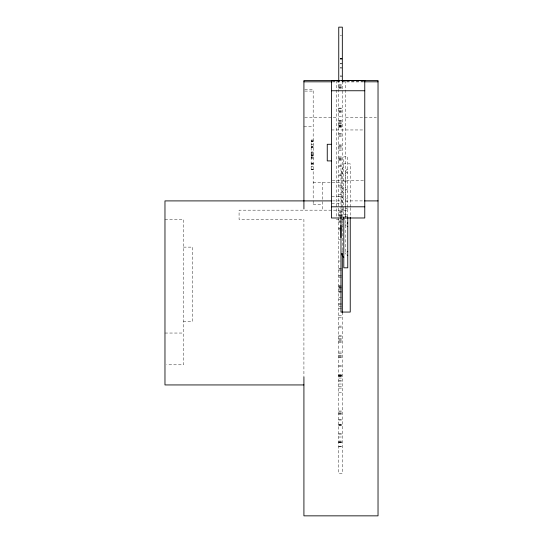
<?xml version="1.0" encoding="UTF-8"?>
<svg xmlns="http://www.w3.org/2000/svg" width="543" height="543" viewBox="0 0 543 543"><rect width="100%" height="100%" fill="white"/><g stroke="black" fill="none" stroke-linecap="round" stroke-linejoin="round"><path stroke-width="0.41" stroke-dasharray="2.71 2.04" d="M343.8 167.183L343.536 167.366A5.973 5.416 0 0 0 343.536 175.029L343.8 175.213M343.8 195.894L343.536 196.084A5.973 5.416 0 0 0 343.536 203.74L343.8 203.924M343.8 187.62L342.592 188.428L341.791 190.098L342.592 191.767L343.8 192.568M347.764 188.991L346.366 189.317L345.782 190.098L346.366 190.878L347.764 191.204M340.183 35.505L341.615 35.451M340.183 58.23L342.328 58.23M340.183 58.4L342.328 58.386M340.183 58.583L341.615 58.583M340.183 59.567L342.328 59.615M340.183 63.782L342.328 63.782M340.183 63.85L341.615 63.85M340.183 67.332L341.615 67.332M340.183 68.024L342.328 68.024M340.183 75.891L341.615 75.891M340.183 76.644L342.328 76.644M332.554 81.817L363.708 81.817M332.255 81.905L363.932 81.905M338.751 84.783L342.328 84.783M338.751 85.699L342.328 85.699M338.751 86.283L342.328 86.283M338.751 87.26L342.328 87.26M338.751 87.545L342.328 87.545M338.751 88.387L342.328 88.387M304.766 89.744L313.182 89.744L313.182 199.22M304.766 91.081L313.182 91.081M338.751 108.132L342.328 108.132M338.751 108.193L342.328 108.193M338.751 110.942L342.328 110.942M338.751 111.057L342.328 111.057M338.751 111.851L342.328 111.851M338.751 112.326L342.328 112.326M338.751 116.745L342.328 116.752M304.752 117.532L336.341 117.532M345.606 117.532L376.367 117.532M338.751 120.302L342.328 120.302M338.751 120.865L342.328 120.926M338.751 121.598L342.328 121.598M338.751 122.365L342.328 122.365M338.751 123.519L342.328 123.519M338.751 124.001L342.328 124.001M338.751 125.677L342.328 125.677M338.751 125.854L342.328 125.854M338.751 126.017L342.328 126.017M338.751 126.193L342.328 126.193M338.751 126.39L342.328 126.39M303.917 126.804L313.182 126.804M338.751 127.666L342.328 127.666M331.42 129.96L363.932 129.96M338.751 133.544L342.328 133.544M338.751 134.04L342.328 134.04M338.751 135.126L342.328 135.126M338.751 136.714L342.328 136.714M313.182 140.08L311.159 140.08L311.159 169.796L313.182 169.796M311.159 140.121L313.182 140.121M311.159 141.513L313.182 141.513M311.159 141.675L313.182 141.675M311.159 144.329L313.182 144.329M338.751 144.927L342.328 144.927M338.751 145.626L342.328 145.626M311.159 146.345L313.182 146.345M338.751 146.447L342.328 146.447M311.159 146.719L313.182 146.719M338.751 147.105L342.328 147.105M311.159 147.37L313.182 147.377M311.159 147.587L313.182 147.662M338.751 148.958L342.328 148.958M338.751 150.567L342.328 150.567M311.159 151.965L313.182 151.965M311.159 152.223L313.182 152.223M311.159 154.002L313.182 154.002M311.159 154.056L313.182 154.056M311.159 155.183L313.182 155.183M311.159 155.298L313.182 155.298M311.159 155.827L313.182 155.827M338.751 156.941L342.328 156.941M311.159 157.395L313.182 157.395M338.751 157.972L342.328 157.972M311.159 158.23L313.182 158.305M338.751 158.203L342.328 158.203M338.751 159.106L342.328 159.106M338.751 159.703L342.328 159.703M338.751 160.66L342.328 160.66M311.159 163.083L313.182 163.083M311.159 163.233L313.182 163.233M311.159 163.959L313.182 163.959M311.159 164.034L313.182 164.034M338.751 165.405L342.328 165.405M338.751 166.362L342.328 166.362M311.159 166.647L313.182 166.647M311.159 169.606L313.182 169.606M311.159 169.647L313.182 169.647M338.751 174.948L342.328 174.948M338.751 175.857L342.328 175.857M332.255 180.704L363.932 180.704M343.8 181.24L347.764 181.24M313.182 182.373L340.97 182.373M338.751 185.163L342.328 185.163M338.751 186.989L342.328 186.989M338.751 194.699L342.328 194.699M331.712 196.274L340.97 196.274M338.751 196.485L342.328 196.485M332.554 200.903L340.97 200.903M350.235 200.903L363.708 200.903M331.712 203.218L340.97 203.218M313.182 204.528L322.447 204.535M340.97 210.168L239.076 210.168L239.076 219.426L303.917 219.426L303.917 376.401M343.8 210.399L347.764 210.399M338.751 211.152L342.328 211.152M338.751 212.279L342.328 212.279M343.8 214.268L347.764 214.268M338.751 214.485L342.328 214.485M338.751 215.177L342.328 215.177M338.751 215.741L342.328 215.741M338.751 216.399L342.328 216.399M344.595 216.664L347.764 216.664M164.97 219.426L183.5 219.426L183.5 364.808L166.66 364.808M336.341 219.426L341.398 219.426M341.744 219.426L345.606 219.426M338.751 220.981L341.615 220.981M338.751 221.571L341.615 221.571M338.751 222.793L341.615 222.793M338.751 228.033L341.615 228.033M338.751 228.807L341.615 228.807M338.751 229.933L341.615 229.933M338.751 239.606L340.183 239.606M183.5 247.126L192.765 247.126L192.765 321.232L183.5 321.232M338.751 261.04L340.183 261.04M338.751 268.222L341.615 268.222M338.751 268.995L341.615 268.995M338.751 270.129L341.615 270.129M338.751 275.464L341.615 275.464M338.751 276.048L341.615 276.048M338.751 277.276L341.615 277.276M338.751 285.849L341.615 285.849M338.751 286.046L340.183 286.046M338.751 286.541L341.615 286.541M338.751 287.199L341.615 287.199M338.751 287.939L341.615 287.939M338.751 288.055L341.615 288.055M338.751 289.887L341.615 289.887M338.751 291.15L341.615 291.15M338.751 291.503L341.615 291.503M338.751 292.439L341.615 292.439M338.751 297.354L341.615 297.354M338.751 299.383L340.183 299.383M338.751 303.68L341.615 303.68M338.751 304.643L341.615 304.643M338.751 306.279L341.615 306.279M338.751 308.248L341.615 308.248M338.751 315.816L342.328 315.816M338.751 317.831L342.328 317.831M338.751 326.105L342.328 326.105M338.751 327.124L342.328 327.124M164.97 333.042L183.5 333.042M338.751 335.642L342.328 335.642M338.751 336.708L342.328 336.708M338.751 338.656L342.328 338.656M338.751 339.728L342.328 339.728M338.751 340.264L342.328 340.264M338.751 341.282L342.328 341.269M338.751 342.423L342.328 342.423M338.751 352.04L342.328 352.04M338.751 353.805L342.328 353.805M338.751 355.387L342.328 355.387M338.751 356.079L342.328 356.079M338.751 357.016L342.328 357.016M338.751 357.756L342.328 357.756M338.751 365.738L342.328 365.738M338.751 366.315L342.328 366.315M338.751 374.867L342.328 374.867M338.751 375.043L342.328 375.043M338.751 375.444L342.328 375.444M338.751 375.593L342.328 375.593M338.751 375.79L342.328 375.79M338.751 376.353L342.328 376.353M338.751 376.509L342.328 376.509M338.751 378.064L342.328 378.064M338.751 380.412L342.328 380.412M338.751 381.077L342.328 381.077M338.751 384.016L342.328 384.016M338.751 386.562L342.328 386.562M338.751 388.102L342.328 388.102M338.751 392.575L342.328 392.501M338.751 411.031L342.328 411.031M338.751 411.994L342.328 412.028M338.751 413.135L342.328 413.135M338.751 413.644L342.328 413.644M338.751 414.689L342.328 414.689M338.751 419.271L342.328 419.271M338.751 420.038L342.328 420.038M338.751 424.259L342.328 424.259M338.751 424.816L342.328 424.816M338.751 425.121L342.328 425.121M338.751 425.624L342.328 425.624M338.751 433.375L342.328 433.375M338.751 434.108L342.328 434.108M338.751 437.04L342.328 436.979M338.751 441.052L342.328 441.052M338.751 441.323L342.328 441.323M338.751 442.348L342.328 442.348M338.751 442.531L342.328 442.525M338.751 442.681L342.328 442.681M338.751 446.421L342.328 446.421M338.751 446.801L342.328 446.801M347.764 208.912L346.366 208.587L345.782 207.806M343.8 210.284L342.592 209.476L341.791 207.806M350.235 207.046L350.235 163.85L340.97 163.85L340.977 218.585M350.235 207.806L350.235 216.358M347.764 216.779L347.764 156.839L343.8 156.839L343.8 216.82M347.764 169.402A1.982 1.792 0 0 0 345.782 171.201L345.782 253.466M345.606 80.479L345.606 216.901M342.328 81.348L342.328 252.543M342.328 312.245L342.328 473.496L338.751 473.496L338.751 81.348M341.791 171.201L341.791 216.643M336.341 80.479L336.341 216.895M322.447 182.373L322.447 200.903M322.447 201.629L322.447 210.168M313.182 200.903L313.182 205.044M342.592 227.456A5.973 5.416 0 0 1 341.995 226.153M341.995 223.349A5.973 5.416 0 0 1 342.592 222.046M347.764 172.993A1.982 1.792 0 0 1 345.782 171.201M347.764 201.704A1.982 1.792 0 0 1 345.782 199.912A1.982 1.792 0 0 1 347.764 198.114M346.047 254.362A1.982 1.792 0 0 1 346.047 252.57M346.047 225.65A1.982 1.792 0 0 1 346.047 223.852M341.995 252.061A5.973 5.416 0 0 1 342.592 250.757M313.182 141.323L311.159 141.323L313.182 141.363M313.182 156.947L311.159 156.947L313.182 156.981"/><path stroke-width="0.81" d="M340.97 237.569L340.97 225.202M339.287 80.479L303.917 80.479L303.917 208.96M341.818 80.479L378.03 80.479L378.03 515.85L303.917 515.85L303.917 376.903M303.917 81.817L331.712 81.817M364.55 81.817L378.03 81.817M331.42 90.756L364.767 90.756M331.42 144.289L327.253 144.289L327.253 160.904L331.42 160.904M331.712 200.903L164.97 200.903L164.97 384.939L303.917 384.939M364.55 200.903L378.03 200.903M331.42 206.802L364.767 206.802M343.8 257.477L343.536 257.294A5.973 5.416 0 0 1 341.791 253.466M350.235 217.207L350.235 312.062L340.97 312.062L340.97 217.085M347.764 217.098L347.764 267.821L343.8 267.821L343.8 217.309M342.328 80.914L342.328 27.15L338.751 27.15L338.751 80.914M342.328 253.133L342.328 312.904M347.764 255.258A1.982 1.792 0 0 1 347.248 255.196M347.248 251.728A1.982 1.792 0 0 1 347.764 251.667M347.764 226.546A1.982 1.792 0 0 1 347.248 226.485M347.248 223.017A1.982 1.792 0 0 1 347.764 222.956M364.767 80.615L331.42 80.615L331.42 217.987L364.767 217.987L364.767 80.615"/></g></svg>
